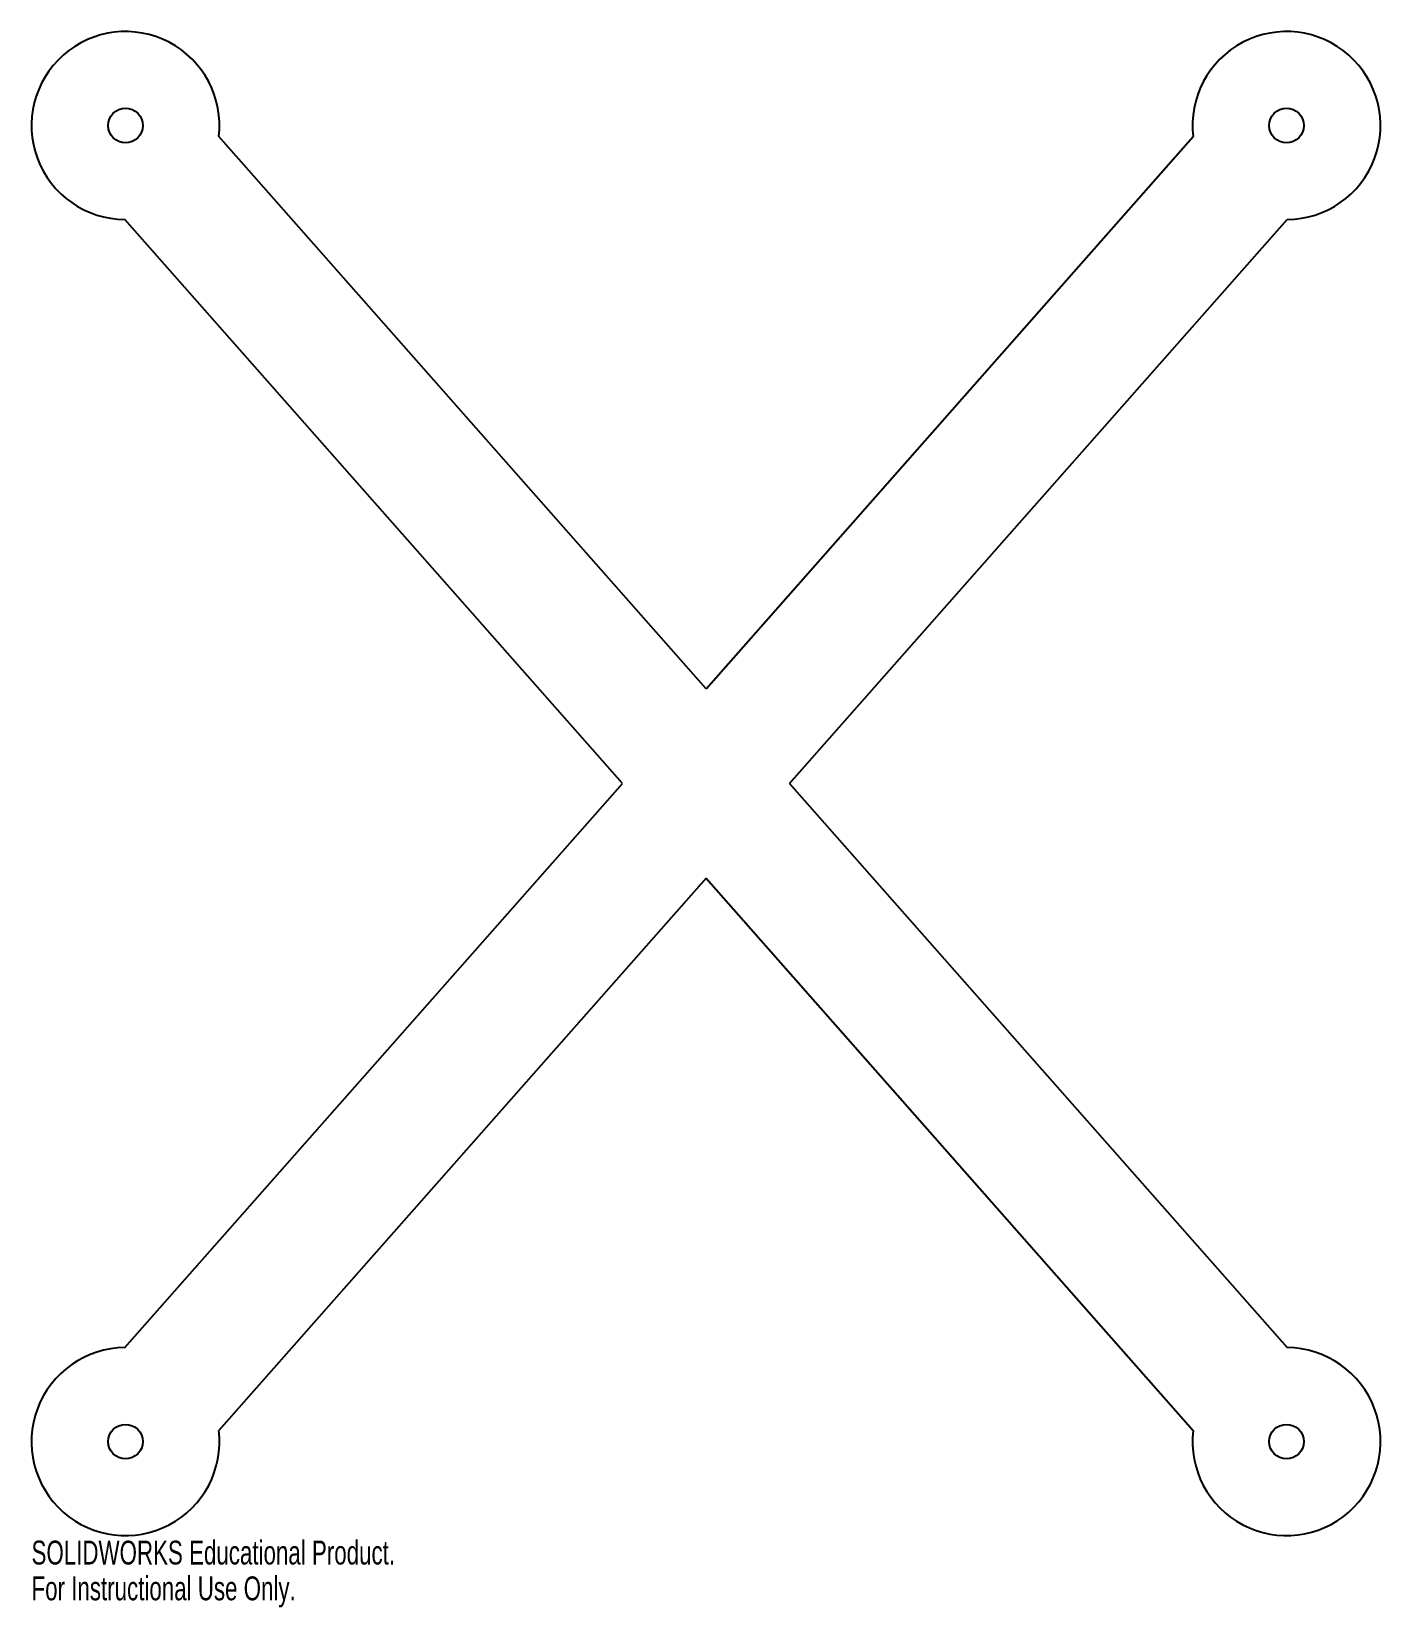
# Model space of a CAD drawing. Header units: millimetres. Extents: x -137 to 137, y -167 to 152.
import ezdxf

# ---------------------------------------------------------------- set-up
doc = ezdxf.new("R2010")
doc.units = ezdxf.units.MM
doc.styles.add('SLDTEXTSTYLE0', font='TXT', dxfattribs={"width": 0.7})

msp = doc.modelspace()

# ---------------------------------------------------------------- linework, layer by layer
at = {"color": 7, "linetype": 'Continuous', "lineweight": 25}
for p, q in [((0, 19.2), (-98.73, 131.1)), ((0, 19.2), (98.73, 131.1)), ((-16.94, 0), (-117.78, 114.3)), ((16.94, 0), (117.78, 114.3)), ((-117.78, -114.3), (-16.94, 0)), ((16.94, 0), (117.78, -114.3)), ((0, -19.2), (-98.73, -131.1)), ((0, -19.2), (98.73, -131.1))]:
    msp.add_line(p, q, dxfattribs=at)
for centre in [(-117.65, 133.35), (117.65, 133.35), (-117.65, -133.35), (117.65, -133.35)]:
    msp.add_circle(centre, 3.5, dxfattribs=at)
for centre, start, end in [((-117.65, 133.35), 353.2311, 269.6105), ((117.65, 133.35), 270.3895, 186.7689), ((-117.65, -133.35), 90.3895, 6.7689), ((117.65, -133.35), 173.2311, 89.6105)]:
    msp.add_arc(centre, 19.05, start, end, dxfattribs=at)

# ---------------------------------------------------------------- texts
at = {"color": 7, "linetype": 'Continuous', "char_height": 4.8336, "attachment_point": 1, "style": 'SLDTEXTSTYLE0'}
for s, insert in [('SOLIDWORKS Educational Product.', (-136.7, -153.42)), ('For Instructional Use Only.', (-136.7, -160.67))]:
    msp.add_mtext(s, dxfattribs=dict(at, insert=insert))

doc.saveas('drawing.dxf')
